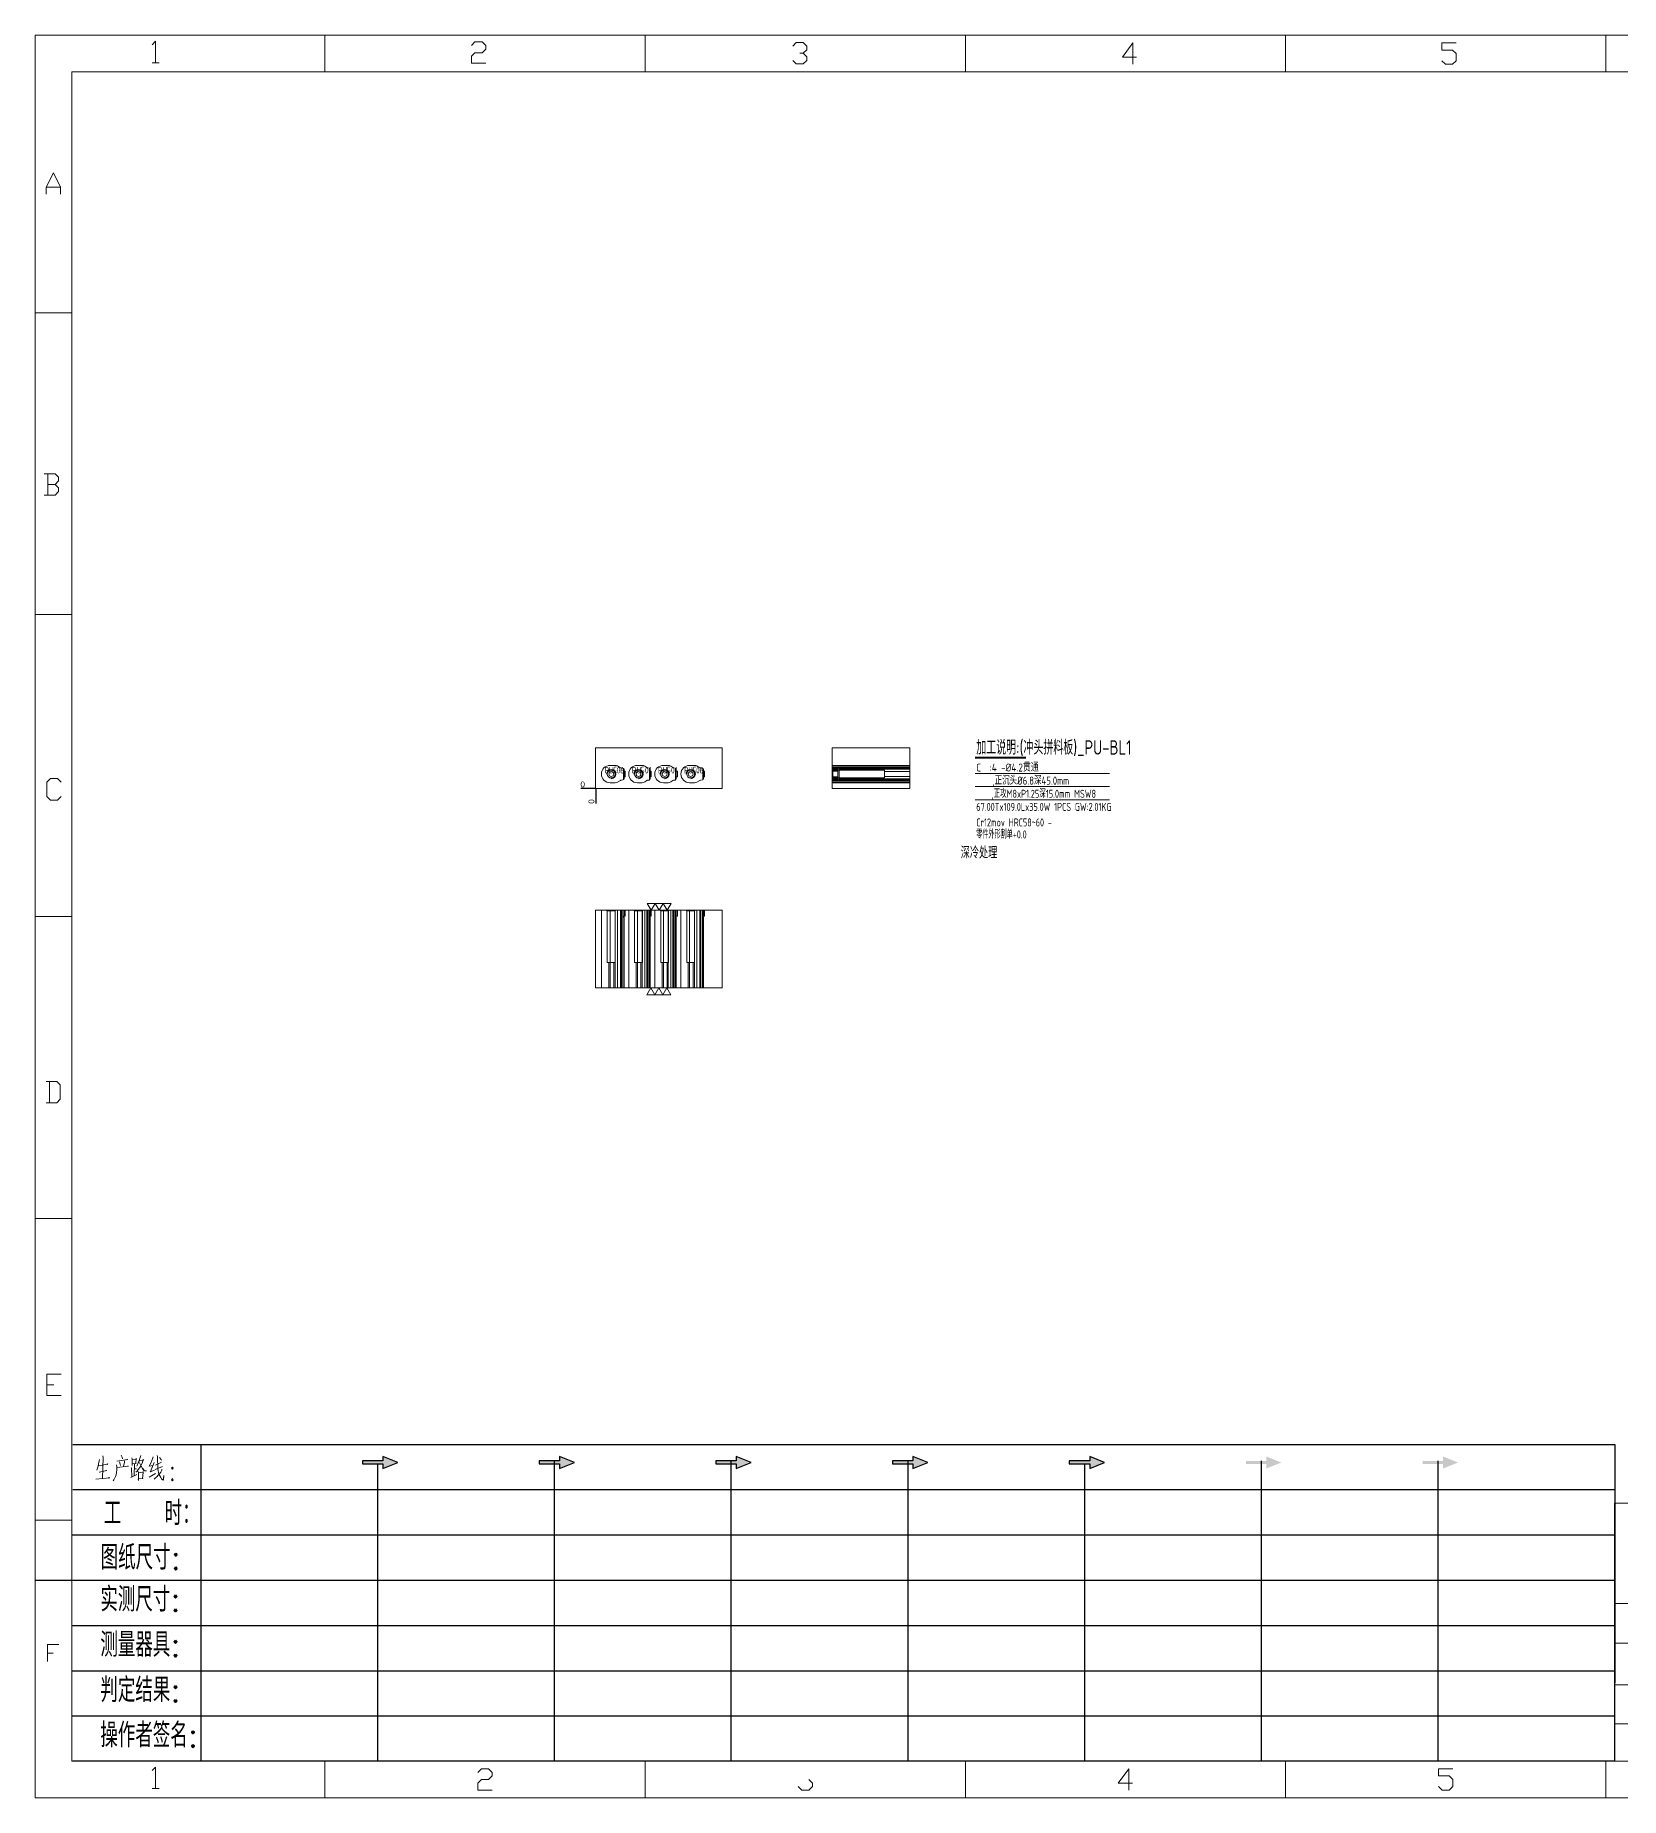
# Model space of a CAD drawing. Header units: millimetres. Extents: x 494 to 18201, y 224 to 11417.
# Drawn here: x 13813 to 15180, y 1880 to 3399 of the extents above; entities that cross this region are included whole.
import ezdxf
from ezdxf.enums import TextEntityAlignment as Align
from ezdxf.lldxf.tags import DXFTag

# ---------------------------------------------------------------- set-up
doc = ezdxf.new("R2010")
doc.units = ezdxf.units.MM
for name, color, linetype in [('DIM', 7, 'Continuous'), ('PUNCH', 7, 'Continuous'), ('PUNCH_W', 1, 'Continuous')]:
    doc.layers.add(name, color=color, linetype=linetype)
doc.layers.add('dim_temp', color=161, linetype='Continuous', lineweight=9)
doc.styles.add('chinesef_fs', font='txt.shx', dxfattribs={"bigfont": 'gbcbig.shx'})
doc.styles.add('gbenor_', font='gbenor.shx', dxfattribs={"bigfont": 'gbcbig'})
doc.styles.get("Standard").update_dxf_attribs({"font": 'arial.ttf'})
doc.styles.add('TXT', font='txt.shx', dxfattribs={"width": 0.8, "bigfont": 'ctxt.shx'})
tags = doc.linetypes.add('DASHED', pattern='A,12.86,[0,arial.ttf,S=0,R=0,X=0,Y=0],-12.86', length=25.72).pattern_tags.tags
tags[12:13] = [DXFTag(74, 4), DXFTag(75, 0), DXFTag(340, '0'), DXFTag(46, 0.0), DXFTag(50, 0.0), DXFTag(44, 0.0), DXFTag(45, 0.0)]
doc.dimstyles.new('通用', dxfattribs={"dimtxt": 5, "dimasz": 0.5, "dimexe": 1.5, "dimexo": 0, "dimgap": 1, "dimtad": 1, "dimtxsty": 'Standard', "dimblk": 'OPEN30', "dimcen": 1.5, "dimclrd": 252, "dimclre": 252, "dimclrt": 4, "dimadec": 1, "dimazin": 3, "dimtfac": 1, "dimtmove": 0, "dimatfit": 3, "dimldrblk": 'OPEN30', "dimarcsym": 0})

# ---------------------------------------------------------------- blocks, each defined once
blk = doc.blocks.new('*D46')
at = {"layer": 'Defpoints', "color": 0, "transparency": 16777216}
for p in [(14287.8, 2749.9), (14296.4, 2749.9), (14296.4, 2749.9)]:
    blk.add_point(p, dxfattribs=at)
at = {"layer": 'dim_temp', "color": 252, "lineweight": -2, "transparency": 16777216}
blk.add_line((14296.4, 2749.9), (14283.5, 2749.9), dxfattribs=at)
at = {"layer": 'dim_temp', "color": 4, "lineweight": 18, "transparency": 16777216, "insert": (14285.2, 2753.4), "char_height": 5, "attachment_point": 5}
blk.add_mtext('0', dxfattribs=at)
blk = doc.blocks.new('_Open30')
at = {"color": 0, "linetype": 'ByBlock', "lineweight": -2}
for p, q in [((-1, 0.3), (0, 0)), ((0, 0), (-1, -0.3)), ((0, 0), (-1, 0))]:
    blk.add_line(p, q, dxfattribs=at)
blk = doc.blocks.new('*D47')
at = {"layer": 'Defpoints', "color": 0, "transparency": 16777216}
for p in [(14296.4, 2749.9), (14296.4, 2749.9), (14296.4, 2741.3)]:
    blk.add_point(p, dxfattribs=at)
at = {"layer": 'dim_temp', "color": 252, "lineweight": -2, "transparency": 16777216}
blk.add_line((14296.4, 2749.9), (14296.4, 2737), dxfattribs=at)
at = {"layer": 'dim_temp', "color": 4, "lineweight": 18, "transparency": 16777216, "insert": (14292.8, 2738.7), "char_height": 5, "attachment_point": 5, "rotation": 90}
blk.add_mtext('0', dxfattribs=at)
blk = doc.blocks.new('U9')
for points in [[(-1468.2, -974.4), (-1468.2, -977.5), (-1458, -973.4), (-1468.2, -969.3), (-1468.2, -972.3), (-1482.1, -972.3), (-1482.1, -974.4)], [(-1347.7, -974.4), (-1347.7, -977.5), (-1337.5, -973.4), (-1347.7, -969.3), (-1347.7, -972.3), (-1361.6, -972.3), (-1361.6, -974.4)], [(-1227.2, -974.4), (-1227.2, -977.5), (-1217, -973.4), (-1227.2, -969.3), (-1227.2, -972.3), (-1241.1, -972.3), (-1241.1, -974.4)], [(-1106.7, -974.4), (-1106.7, -977.5), (-1096.5, -973.4), (-1106.7, -969.3), (-1106.7, -972.3), (-1120.6, -972.3), (-1120.6, -974.4)], [(-986.2, -974.4), (-986.2, -977.5), (-976, -973.4), (-986.2, -969.3), (-986.2, -972.3), (-1000.1, -972.3), (-1000.1, -974.4)], [(-865.7, -974.4), (-865.7, -977.5), (-855.5, -973.4), (-865.7, -969.3), (-865.7, -972.3), (-879.6, -972.3), (-879.6, -974.4)], [(-745.2, -974.4), (-745.2, -977.5), (-735, -973.4), (-745.2, -969.3), (-745.2, -972.3), (-759.1, -972.3), (-759.1, -974.4)]]:
    blk.add_hatch(color=3).paths.add_polyline_path(points)
at = {"color": 254, "lineweight": 18}
for p, q in [((-1705.3, 0), (-1705.3, -1202)), ((-1705.3, 0), (0, 0)), ((-1071, 0), (-1071, -25)), ((-852.6, 0), (-852.6, -25)), ((-634.3, 0), (-634.3, -25)), ((-1680.3, -1177.1), (-1680.3, -25)), ((-1680.3, -25), (-25, -25)), ((-1705.3, -189.2), (-1680.3, -189.2)), ((-1705.3, -395.1), (-1680.3, -395.1)), ((-1705.3, -601), (-1680.3, -601)), ((-1705.3, -806.9), (-1680.3, -806.9)), ((-628.2, -1001.2), (-25, -1001.2)), ((-1705.3, -1012.8), (-1680.3, -1012.8)), ((-628.1, -1069.5), (-25, -1069.5)), ((-25, -1096.6), (-628.1, -1096.6)), ((-25, -1125.1), (-628.1, -1125.1)), ((-25, -1151.5), (-628.1, -1151.5)), ((-1680.3, -1177.1), (-25, -1177.1)), ((-1071, -1202), (-1071, -1177.1)), ((-852.6, -1202), (-852.6, -1177.1)), ((-634.3, -1202), (-634.3, -1177.1)), ((-1705.3, -1202), (0, -1202))]:
    blk.add_line(p, q, dxfattribs=at)
at = {"color": 254, "linetype": 'Continuous', "lineweight": 18}
for p, q in [((-1507.7, 0), (-1507.7, -25)), ((-1289.4, 0), (-1289.4, -25)), ((-628.2, -1001.2), (-628.2, -1177.1)), ((-628.1, -1001.2), (-628.1, -1177.1)), ((-1507.7, -1202), (-1507.7, -1177.1)), ((-1289.4, -1202), (-1289.4, -1177.1))]:
    blk.add_line(p, q, dxfattribs=at)
for p, q in [((-1679.7, -961), (-628.1, -961)), ((-628.1, -961), (-628.1, -1123.7)), ((-1679.7, -991.9), (-628.1, -991.9)), ((-1680.3, -1022.8), (-628.1, -1022.8)), ((-1705.2, -1053.6), (-628.1, -1053.6)), ((-1680.3, -1084.5), (-628.1, -1084.5)), ((-1680.3, -1115.4), (-628.1, -1115.4)), ((-1680.3, -1146.2), (-628.1, -1146.2))]:
    blk.add_line(p, q)
at = {"color": 254}
for p, q in [((-1592.2, -1177.1), (-1592.2, -961)), ((-1351.1, -1177.1), (-1351.1, -972.3)), ((-1230.6, -1177.1), (-1230.6, -972.3)), ((-1110.1, -1177.1), (-1110.1, -972.3)), ((-869.1, -1177.1), (-869.1, -972.3)), ((-748.6, -1177.1), (-748.6, -972.3)), ((-1471.6, -1177.1), (-1471.6, -974.3)), ((-989.6, -1177.1), (-989.6, -974.4)), ((-628.1, -1177.1), (-1679.7, -1177.1))]:
    blk.add_line(p, q, dxfattribs=at)
at = {"color": 92, "lineweight": 18}
for points in [[(-1625.6, -6.6), (-1623.2, -4.1), (-1623.2, -18.7)], [(-1407.8, -7), (-1405.4, -4.6), (-1400.5, -4.6), (-1398.1, -7), (-1398.1, -9.4), (-1400.5, -11.9), (-1405.4, -11.9), (-1407.8, -14.3), (-1407.8, -19.1), (-1398.1, -19.1)], [(-1188.7, -7.5), (-1186.3, -5), (-1181.5, -5), (-1179, -7.5), (-1179, -9.9), (-1181.5, -12.3), (-1183.9, -12.3)], [(-954.2, -14.9), (-963.9, -14.9), (-956.7, -5.2), (-956.7, -19.8)], [(-746, -17.4), (-743.5, -19.8), (-738.7, -19.8), (-736.3, -17.4), (-736.3, -12.5), (-738.7, -10.1), (-746, -10.1), (-746, -5.2), (-736.3, -5.2)], [(-1625.6, -18.7), (-1620.7, -18.7)], [(-1181.5, -12.3), (-1179, -14.7), (-1179, -17.2), (-1181.5, -19.6), (-1186.3, -19.6), (-1188.7, -17.2)], [(-1697.8, -108.3), (-1697.8, -103.5), (-1692.9, -93.8), (-1688.1, -103.5), (-1688.1, -108.3)], [(-1697.8, -103.5), (-1688.1, -103.5)], [(-1691.8, -306.3), (-1689.4, -303.9), (-1689.4, -301.5), (-1691.8, -299), (-1699.1, -299)], [(-1696.7, -299), (-1696.7, -313.6)], [(-1699.1, -313.6), (-1691.8, -313.6), (-1689.4, -311.2), (-1689.4, -308.7), (-1691.8, -306.3), (-1696.7, -306.3)], [(-1687.7, -519.2), (-1690.1, -521.6), (-1695, -521.6), (-1697.4, -519.2), (-1697.4, -509.5), (-1695, -507), (-1690.1, -507), (-1687.7, -509.5)], [(-1697.9, -728.1), (-1690.6, -728.1), (-1688.2, -725.6), (-1688.2, -715.9), (-1690.6, -713.5), (-1697.9, -713.5)], [(-1695.5, -713.5), (-1695.5, -728.1)], [(-1687.7, -927.7), (-1697.4, -927.7), (-1697.4, -913.2), (-1687.7, -913.2)], [(-1697.4, -920.4), (-1692.6, -920.4)], [(-1697, -1109.2), (-1697, -1097.6), (-1689.2, -1097.6)], [(-1697, -1103.4), (-1693.1, -1103.4)], [(-1625.6, -1183.5), (-1623.2, -1181.1), (-1623.2, -1195.7)], [(-1403.4, -1184.7), (-1401, -1182.3), (-1396.1, -1182.3), (-1393.7, -1184.7), (-1393.7, -1187.1), (-1396.1, -1189.5), (-1401, -1189.5), (-1403.4, -1192), (-1403.4, -1196.8), (-1393.7, -1196.8)], [(-1177.8, -1189.5), (-1175.3, -1192), (-1175.3, -1194.4), (-1177.8, -1196.8), (-1182.6, -1196.8), (-1185, -1194.4)], [(-957, -1192), (-966.7, -1192), (-959.4, -1182.3), (-959.4, -1196.8)], [(-748.3, -1194.4), (-745.9, -1196.8), (-741, -1196.8), (-738.6, -1194.4), (-738.6, -1189.5), (-741, -1187.1), (-748.3, -1187.1), (-748.3, -1182.3), (-738.6, -1182.3)], [(-1625.6, -1195.7), (-1620.7, -1195.7)]]:
    blk.add_lwpolyline(points, dxfattribs=at)
at = {"color": 92, "lineweight": 0}
for points in [[(-1661.5, -971.4), (-1661.6, -972.2), (-1662.1, -974.3), (-1662.5, -975.8), (-1662.9, -977.3), (-1663.4, -978.7)], [(-1659.2, -968.9), (-1659, -969.9), (-1659.4, -984.4)], [(-1649.6, -972.4), (-1642.2, -971.4), (-1642.4, -971.3), (-1643, -971.5)], [(-1647.2, -975.5), (-1647.3, -974.5), (-1647.8, -973)], [(-1646.8, -968.4), (-1646.1, -969.8), (-1645.8, -970.8)], [(-1644.5, -972.2), (-1644.4, -973.2), (-1645.2, -976.1)], [(-1639.4, -970.2), (-1639.2, -971.1), (-1639.2, -972.4), (-1639.2, -974.3), (-1639.2, -975.4), (-1639.1, -974.4), (-1636.5, -974), (-1636.7, -974), (-1636.5, -970.4), (-1636.5, -970.7), (-1636.5, -971), (-1639.1, -971.4)], [(-1634.2, -972.1), (-1633.9, -972.2), (-1631.4, -971.7), (-1631.6, -971.1), (-1632.2, -973.2), (-1632.8, -974.7), (-1633.2, -975.6), (-1633.9, -976.7), (-1635, -978.2), (-1635.8, -979.3), (-1636.6, -980)], [(-1633.4, -968.5), (-1633.5, -969.3), (-1634.5, -972.1), (-1635.1, -973.6), (-1635.8, -975.4), (-1636.1, -975.9)], [(-1634.6, -973.4), (-1634.3, -973.7), (-1633.1, -975.8), (-1632.1, -977.4), (-1631.2, -978.8), (-1630.9, -979.1), (-1629.4, -979.1), (-1631, -978.8), (-1631.8, -977.8)], [(-1624.9, -969.6), (-1625, -970.3), (-1626.5, -973.9), (-1627.5, -975.9), (-1624.9, -975.4)], [(-1624.2, -973.3), (-1625.7, -977.3), (-1626.8, -979.6), (-1627, -979.7), (-1624, -978.7)], [(-1623.3, -975.1), (-1619.3, -973.2)], [(-1622.1, -968.5), (-1622, -969.2), (-1622, -972.4), (-1621.8, -974.7), (-1621.7, -976.1), (-1621.6, -977.6), (-1621.4, -978.9), (-1621.2, -980.3), (-1620.9, -981.4), (-1620.4, -982.5), (-1619.7, -983.7), (-1619.1, -984.5), (-1618.4, -985.2), (-1617.9, -985.5), (-1617.7, -982.2), (-1618.1, -985.4)], [(-1619.3, -971.8), (-1619.5, -971.3), (-1620.6, -970)], [(-1663.9, -984.8), (-1659.3, -984.4), (-1654.5, -983.9), (-1654.8, -983.7), (-1655.6, -984)], [(-1662.3, -975.6), (-1655.9, -974.5), (-1656, -974.4), (-1656.4, -974.7)], [(-1661.8, -979.9), (-1661.6, -979.9), (-1661.4, -979.9), (-1656.4, -978.9), (-1656.8, -978.9), (-1657.5, -979.1)], [(-1649.6, -976.2), (-1649.6, -978.4), (-1649.8, -980.3), (-1650.1, -981.8), (-1650.6, -983), (-1651.2, -984.3), (-1651.6, -985.1), (-1652.2, -985.8)], [(-1642.4, -975.9), (-1641.9, -975.8), (-1641.8, -975.9), (-1649.6, -976.7), (-1649.6, -976.2), (-1649.9, -975)], [(-1640.2, -983.7), (-1636, -981.5)], [(-1639.8, -976.7), (-1639.6, -977.3), (-1639.5, -983.2)], [(-1637.7, -974.3), (-1637.8, -982.3)], [(-1637.7, -977.8), (-1636.3, -977.6)], [(-1635.1, -979.6), (-1634.9, -980.3), (-1634.9, -985.6), (-1635, -985), (-1634.9, -984.5), (-1631.7, -984.3), (-1632.1, -984.3), (-1631.8, -980.2), (-1631.8, -979.6), (-1631.6, -980), (-1632.1, -980), (-1634.8, -980.4)], [(-1627.6, -983.4), (-1623.4, -980.8)], [(-1618.9, -978), (-1619, -978.5), (-1619.7, -979.9), (-1620.5, -981), (-1621.4, -982.1), (-1622.4, -983.2), (-1623.5, -984.1), (-1624.3, -984.8)], [(-1623.5, -978.1), (-1618.5, -976.2)]]:
    blk.add_lwpolyline(points, dxfattribs=at)
for points in [[(-1458, -973.4), (-1468.2, -969.3), (-1468.2, -972.3), (-1482.1, -972.3), (-1482.1, -974.4), (-1468.2, -974.4), (-1468.2, -977.5), (-1458, -973.4)], [(-1337.5, -973.4), (-1347.7, -969.3), (-1347.7, -972.3), (-1361.6, -972.3), (-1361.6, -974.4), (-1347.7, -974.4), (-1347.7, -977.5), (-1337.5, -973.4)], [(-1217, -973.4), (-1227.2, -969.3), (-1227.2, -972.3), (-1241.1, -972.3), (-1241.1, -974.4), (-1227.2, -974.4), (-1227.2, -977.5), (-1217, -973.4)], [(-1096.5, -973.4), (-1106.7, -969.3), (-1106.7, -972.3), (-1120.6, -972.3), (-1120.6, -974.4), (-1106.7, -974.4), (-1106.7, -977.5), (-1096.5, -973.4)], [(-976, -973.4), (-986.2, -969.3), (-986.2, -972.3), (-1000.1, -972.3), (-1000.1, -974.4), (-986.2, -974.4), (-986.2, -977.5), (-976, -973.4)]]:
    blk.add_lwpolyline(points)
for points in [[(-1611.8, -978), (-1611.3, -977.3), (-1611.8, -976.6), (-1612.3, -977.3)], [(-1611.8, -985.8), (-1611.3, -985.1), (-1611.8, -984.4), (-1612.3, -985.1)]]:
    blk.add_lwpolyline(points, close=True, dxfattribs=at)
at = {"color": 3, "style": 'chinesef_fs'}
for s, p in [('工  时：', (-1658.5, -1016.2)), ('图纸尺寸:', (-1660.7, -1046.4)), ('实测尺寸:', (-1660.9, -1075)), ('测量器具:', (-1660.9, -1105.9)), ('判定结果:', (-1660.9, -1136.8)), ('操作者签名:', (-1660.9, -1167.6))]:
    blk.add_text(s, height=16.56, dxfattribs=at).set_placement(p)
at = {"lineweight": 18, "style": 'gbenor_'}
blk.add_attdef('文档路径', (-272.5, -941.3), '', height=12, dxfattribs=at)
at = {"lineweight": 20, "style": 'TXT'}
for tag, height, p in [('18-**-**', 11, (-447.2, -1029.4)), ('客户名称', 10.9, (-531.8, -1111.7, 0)), ('料厚:', 10.9, (-531.7, -1139.2, 0))]:
    blk.add_attdef(tag, text='', height=height, dxfattribs=at).set_placement(p, align=Align.MIDDLE)
for tag, p, height in [('88888', (-457.8, -1062.2), 10), ('材质:', (-565.5, -1088.8, 0), 10.9), ('核准', (-445.4, -1116.1, 0), 10.9), ('设计', (-445.8, -1142.5, 0), 10.9), ('绘图', (-446.2, -1168.9, 0), 10.9)]:
    blk.add_attdef(tag, p, '', height=height, dxfattribs=at)
for tag, p, height, width in [('3', (-199.2, -1062.6), 10.7, 0.7), ('4', (-199.2, -1089.2), 10.7, 0.7), ('核准日期', (-329.7, -1118.3, 0), 10.9, 0.68), ('设计日期', (-329.7, -1145.1, 0), 10.9, 0.68), ('1', (-187.6, -1144.2), 9.85, 0.7), ('绘图日期', (-329.8, -1170.7, 0), 10.9, 0.68), ('2', (-199, -1168.8), 9.85, 0.7)]:
    blk.add_attdef(tag, p, '', height=height, dxfattribs=dict(at, width=width))

msp = doc.modelspace()

# ---------------------------------------------------------------- linework, layer by layer
at = {"layer": 'DIM', "color": 252, "linetype": 'DASHED', "lineweight": 18, "ltscale": 0.379947}
for p, q in [((14296.35623, 2784.85684), (14405.35623, 2784.85684)), ((14296.35623, 2749.85684), (14296.35623, 2784.85684)), ((14405.35623, 2749.85684), (14405.35623, 2784.85684)), ((14500.35623, 2784.85684), (14567.35623, 2784.85684)), ((14500.35623, 2749.85684), (14500.35623, 2784.85684)), ((14567.35623, 2749.85684), (14567.35623, 2784.85684)), ((14296.35623, 2749.85684), (14405.35623, 2749.85684)), ((14500.35623, 2749.85684), (14567.35623, 2749.85684)), ((14296.35623, 2644.85684), (14405.35623, 2644.85684)), ((14296.35623, 2577.85684), (14296.35623, 2644.85684)), ((14405.35623, 2577.85684), (14405.35623, 2644.85684)), ((14296.35623, 2577.85684), (14405.35623, 2577.85684))]:
    msp.add_line(p, q, dxfattribs=at)
at = {"layer": 'DIM', "color": 8, "linetype": 'Continuous', "lineweight": 18}
for p, q in [((14623.5579, 2776.94771), (14667.3051, 2776.94771)), ((14623.5579, 2775.91609), (14667.3051, 2775.91609)), ((14623.5579, 2762.88046), (14739.43002, 2762.88046)), ((14623.5579, 2751.56421), (14739.43002, 2751.56421)), ((14623.5579, 2740.24796), (14739.43002, 2740.24796))]:
    msp.add_line(p, q, dxfattribs=at)
at = {"layer": 'dim_temp', "lineweight": 18}
for points in [[(14361.49854, 2650.85684), (14358.03443, 2644.85684), (14354.57033, 2650.85684), (14351.10623, 2644.85684), (14347.64213, 2650.85684), (14344.17803, 2644.85684), (14340.71393, 2650.85684), (14361.49854, 2650.85684)], [(14340.46393, 2571.85684), (14343.92803, 2577.85684), (14347.39213, 2571.85684), (14350.85623, 2577.85684), (14354.32033, 2571.85684), (14357.78443, 2577.85684), (14361.24854, 2571.85684), (14340.46393, 2571.85684)]]:
    msp.add_lwpolyline(points, close=True, dxfattribs=at)
at = {"layer": 'PUNCH', "color": 11, "linetype": 'DASHED', "lineweight": 13, "ltscale": 0.379947}
for p, q in [((14320.35623, 2757.38081), (14320.35623, 2767.33286)), ((14342.85623, 2757.33081), (14342.85623, 2767.38286)), ((14365.35623, 2757.33081), (14365.35623, 2767.38286)), ((14388.85623, 2757.38081), (14388.85623, 2767.33286)), ((14505.35623, 2767.38286), (14505.35623, 2767.33285)), ((14506.35623, 2767.38286), (14505.35623, 2767.38286)), ((14506.35623, 2767.38286), (14506.35623, 2767.33285)), ((14320.85623, 2764.85675), (14320.85623, 2759.85693)), ((14365.85623, 2764.85674), (14365.85623, 2759.85693)), ((14389.35623, 2764.85675), (14389.35623, 2759.85693)), ((14505.35623, 2757.38082), (14505.35623, 2757.33081)), ((14505.35623, 2757.33081), (14506.35623, 2757.33081)), ((14506.35623, 2757.38082), (14506.35623, 2757.33081)), ((14567.35623, 2764.45684), (14545.35623, 2764.45684)), ((14545.35623, 2760.25684), (14567.35623, 2760.25684)), ((14307.75623, 2599.85684), (14307.75623, 2577.85684)), ((14311.95623, 2577.85684), (14311.95623, 2599.85684)), ((14331.25623, 2599.85684), (14331.25623, 2577.85684)), ((14335.45623, 2577.85684), (14335.45623, 2599.85684)), ((14353.75623, 2599.85684), (14353.75623, 2577.85684)), ((14357.95623, 2577.85684), (14357.95623, 2599.85684)), ((14376.25623, 2599.85684), (14376.25623, 2577.85684)), ((14380.45623, 2577.85684), (14380.45623, 2599.85684))]:
    msp.add_line(p, q, dxfattribs=at)
at = {"layer": 'PUNCH', "color": 11, "linetype": 'Continuous', "lineweight": 13}
for p, q in [((14500.35623, 2769.85684), (14500.35623, 2769.32094)), ((14500.35623, 2769.85684), (14567.35623, 2769.85684)), ((14500.35623, 2769.32094), (14500.35623, 2767.80199)), ((14500.35623, 2767.80199), (14500.35623, 2767.53736)), ((14500.35623, 2767.53736), (14500.35623, 2767.46518)), ((14500.35623, 2767.46518), (14500.35623, 2766.46684)), ((14500.35623, 2766.46684), (14500.35623, 2764.85684)), ((14505.35623, 2767.33286), (14505.35623, 2766.46684)), ((14506.35623, 2767.33286), (14505.35623, 2767.33286)), ((14505.35623, 2766.46684), (14505.35623, 2764.85684)), ((14506.35623, 2767.33286), (14506.35623, 2766.46684)), ((14506.35623, 2766.46684), (14506.35623, 2758.24683)), ((14567.35623, 2769.85684), (14567.35623, 2769.32094)), ((14567.35623, 2769.32094), (14567.35623, 2767.80199)), ((14567.35623, 2767.80199), (14567.35623, 2767.53736)), ((14567.35623, 2767.53736), (14567.35623, 2767.46518)), ((14567.35623, 2767.46518), (14567.35623, 2766.46684)), ((14567.35623, 2766.46684), (14567.35623, 2758.24684)), ((14505.35623, 2764.85684), (14500.35623, 2764.85684)), ((14500.35623, 2759.85684), (14500.35623, 2764.85684)), ((14500.35623, 2759.85684), (14500.35623, 2758.24683)), ((14505.35623, 2759.85684), (14500.35623, 2759.85684)), ((14500.35623, 2758.24683), (14500.35623, 2757.24849)), ((14500.35623, 2757.24849), (14500.35623, 2757.17632)), ((14500.35623, 2757.17632), (14500.35623, 2756.91168)), ((14500.35623, 2756.91168), (14500.35623, 2755.39273)), ((14500.35623, 2754.85684), (14500.35623, 2755.39273)), ((14500.35623, 2754.85684), (14567.35623, 2754.85684)), ((14505.35623, 2759.85684), (14505.35623, 2764.85684)), ((14505.35623, 2759.85684), (14505.35623, 2758.24683)), ((14505.35623, 2758.24683), (14505.35623, 2757.38081)), ((14505.35623, 2757.38081), (14506.35623, 2757.38081)), ((14506.35623, 2758.24683), (14506.35623, 2757.38081)), ((14567.35623, 2758.24684), (14567.35623, 2757.24849)), ((14567.35623, 2757.24849), (14567.35623, 2757.17632)), ((14567.35623, 2757.17632), (14567.35623, 2756.91168)), ((14567.35623, 2756.91168), (14567.35623, 2755.39273)), ((14567.35623, 2754.85684), (14567.35623, 2755.39273)), ((14301.35623, 2644.85684), (14301.35623, 2577.85684)), ((14308.85623, 2644.85684), (14301.35623, 2644.85684)), ((14313.14623, 2644.85684), (14308.85623, 2644.85684)), ((14315.14623, 2644.85684), (14313.14623, 2644.85684)), ((14317.77713, 2644.85684), (14315.14623, 2644.85684)), ((14318.662, 2644.85684), (14317.77713, 2644.85684)), ((14319.91379, 2644.85684), (14318.662, 2644.85684)), ((14320.85623, 2644.85684), (14319.91379, 2644.85684)), ((14320.85623, 2644.85684), (14321.85623, 2644.85684)), ((14320.85623, 2644.85684), (14320.85623, 2639.85684)), ((14321.85623, 2639.85684), (14321.85623, 2644.85684)), ((14324.85623, 2644.85684), (14324.85623, 2577.85684)), ((14324.85623, 2644.85684), (14332.35623, 2644.85684)), ((14336.42197, 2644.85684), (14332.35623, 2644.85684)), ((14338.75046, 2644.85684), (14336.42197, 2644.85684)), ((14340.38026, 2644.85684), (14338.75046, 2644.85684)), ((14341.42938, 2644.85684), (14340.38026, 2644.85684)), ((14342.41379, 2644.85684), (14341.42938, 2644.85684)), ((14343.35623, 2644.85684), (14342.41379, 2644.85684)), ((14343.35623, 2644.85684), (14344.35623, 2644.85684)), ((14343.35623, 2644.85684), (14343.35623, 2639.85684)), ((14344.35623, 2639.85684), (14344.35623, 2644.85684)), ((14347.35623, 2644.85684), (14347.35623, 2577.85684)), ((14347.35623, 2644.85684), (14354.85623, 2644.85684)), ((14358.92197, 2644.85684), (14354.85623, 2644.85684)), ((14361.25046, 2644.85684), (14358.92197, 2644.85684)), ((14362.88026, 2644.85684), (14361.25046, 2644.85684)), ((14363.92938, 2644.85684), (14362.88026, 2644.85684)), ((14364.91379, 2644.85684), (14363.92938, 2644.85684)), ((14365.85623, 2644.85684), (14364.91379, 2644.85684)), ((14365.85623, 2644.85684), (14366.85623, 2644.85684)), ((14365.85623, 2644.85684), (14365.85623, 2639.85684)), ((14366.85623, 2639.85684), (14366.85623, 2644.85684)), ((14369.85623, 2644.85684), (14369.85623, 2577.85684)), ((14377.35623, 2644.85684), (14369.85623, 2644.85684)), ((14381.64623, 2644.85684), (14377.35623, 2644.85684)), ((14383.64623, 2644.85684), (14381.64623, 2644.85684)), ((14386.27713, 2644.85684), (14383.64623, 2644.85684)), ((14387.162, 2644.85684), (14386.27713, 2644.85684)), ((14388.41379, 2644.85684), (14387.162, 2644.85684)), ((14389.35623, 2644.85684), (14388.41379, 2644.85684)), ((14389.35623, 2644.85684), (14390.35623, 2644.85684)), ((14389.35623, 2644.85684), (14389.35623, 2639.85684)), ((14390.35623, 2639.85684), (14390.35623, 2644.85684)), ((14320.35623, 2639.85684), (14320.35623, 2638.85684)), ((14320.85623, 2639.85684), (14320.35623, 2639.85684)), ((14320.85623, 2638.85684), (14320.35623, 2638.85684)), ((14320.85623, 2639.85684), (14321.85623, 2639.85684)), ((14320.85623, 2638.85684), (14320.85623, 2577.85684)), ((14342.85623, 2639.85684), (14342.85623, 2638.85684)), ((14343.35623, 2639.85684), (14342.85623, 2639.85684)), ((14343.35623, 2638.85684), (14342.85623, 2638.85684)), ((14343.35623, 2639.85684), (14344.35623, 2639.85684)), ((14343.35623, 2638.85684), (14343.35623, 2577.85684)), ((14365.35623, 2639.85684), (14365.35623, 2638.85684)), ((14365.85623, 2639.85684), (14365.35623, 2639.85684)), ((14365.85623, 2638.85684), (14365.35623, 2638.85684)), ((14365.85623, 2639.85684), (14366.85623, 2639.85684)), ((14365.85623, 2638.85684), (14365.85623, 2577.85684)), ((14388.85623, 2639.85684), (14388.85623, 2638.85684)), ((14389.35623, 2639.85684), (14388.85623, 2639.85684)), ((14389.35623, 2638.85684), (14388.85623, 2638.85684)), ((14389.35623, 2639.85684), (14390.35623, 2639.85684)), ((14389.35623, 2638.85684), (14389.35623, 2577.85684)), ((14308.85623, 2577.85684), (14301.35623, 2577.85684)), ((14313.14623, 2577.85684), (14308.85623, 2577.85684)), ((14315.14623, 2577.85684), (14313.14623, 2577.85684)), ((14317.77713, 2577.85684), (14315.14623, 2577.85684)), ((14318.662, 2577.85684), (14317.77713, 2577.85684)), ((14319.9138, 2577.85684), (14318.662, 2577.85684)), ((14320.85623, 2577.85684), (14319.9138, 2577.85684)), ((14324.85623, 2577.85684), (14332.35623, 2577.85684)), ((14336.42197, 2577.85684), (14332.35623, 2577.85684)), ((14338.75046, 2577.85684), (14336.42197, 2577.85684)), ((14340.38026, 2577.85684), (14338.75046, 2577.85684)), ((14341.42938, 2577.85684), (14340.38026, 2577.85684)), ((14342.4138, 2577.85684), (14341.42938, 2577.85684)), ((14343.35623, 2577.85684), (14342.4138, 2577.85684)), ((14347.35623, 2577.85684), (14354.85623, 2577.85684)), ((14358.92197, 2577.85684), (14354.85623, 2577.85684)), ((14361.25046, 2577.85684), (14358.92197, 2577.85684)), ((14362.88026, 2577.85684), (14361.25046, 2577.85684)), ((14363.92938, 2577.85684), (14362.88026, 2577.85684)), ((14364.9138, 2577.85684), (14363.92938, 2577.85684)), ((14365.85623, 2577.85684), (14364.9138, 2577.85684)), ((14377.35623, 2577.85684), (14369.85623, 2577.85684)), ((14381.64623, 2577.85684), (14377.35623, 2577.85684)), ((14383.64623, 2577.85684), (14381.64623, 2577.85684)), ((14386.27713, 2577.85684), (14383.64623, 2577.85684)), ((14387.162, 2577.85684), (14386.27713, 2577.85684)), ((14388.4138, 2577.85684), (14387.162, 2577.85684)), ((14389.35623, 2577.85684), (14388.4138, 2577.85684))]:
    msp.add_line(p, q, dxfattribs=at)
at = {"layer": 'PUNCH', "color": 155, "linetype": 'DASHED', "lineweight": 13, "ltscale": 0.379947}
for p, q in [((14500.35623, 2769.32094), (14567.35623, 2769.32094)), ((14500.35623, 2769.10924), (14567.35623, 2769.10924)), ((14500.35623, 2769.10924), (14567.35623, 2769.10924)), ((14500.35623, 2767.94242), (14567.35623, 2767.94242)), ((14500.35623, 2767.94242), (14567.35623, 2767.94242)), ((14500.35623, 2767.80199), (14567.35623, 2767.80199)), ((14500.35623, 2767.57194), (14567.35623, 2767.57194)), ((14500.35623, 2767.57194), (14567.35623, 2767.57194)), ((14500.35623, 2767.53736), (14567.35623, 2767.53736)), ((14500.35623, 2767.51518), (14567.35623, 2767.51518)), ((14500.35623, 2767.51518), (14567.35623, 2767.51518)), ((14500.35623, 2767.46518), (14567.35623, 2767.46518)), ((14500.35623, 2766.51684), (14505.35623, 2766.51684)), ((14500.35623, 2766.51684), (14505.35623, 2766.51684)), ((14500.35623, 2766.46684), (14505.35623, 2766.46684)), ((14506.35623, 2766.51684), (14567.35623, 2766.51684)), ((14506.35623, 2766.51684), (14567.35623, 2766.51684)), ((14506.35623, 2766.46684), (14567.35623, 2766.46684)), ((14500.35623, 2758.24684), (14505.35623, 2758.24684)), ((14500.35623, 2758.19684), (14505.35623, 2758.19684)), ((14500.35623, 2758.19684), (14505.35623, 2758.19684)), ((14500.35623, 2757.24849), (14567.35623, 2757.24849)), ((14500.35623, 2757.19849), (14567.35623, 2757.19849)), ((14500.35623, 2757.19849), (14567.35623, 2757.19849)), ((14500.35623, 2757.17632), (14567.35623, 2757.17632)), ((14500.35623, 2757.14173), (14567.35623, 2757.14173)), ((14500.35623, 2757.14173), (14567.35623, 2757.14173)), ((14500.35623, 2756.91168), (14567.35623, 2756.91168)), ((14500.35623, 2756.77125), (14567.35623, 2756.77125)), ((14500.35623, 2756.77125), (14567.35623, 2756.77125)), ((14500.35623, 2755.60443), (14567.35623, 2755.60443)), ((14500.35623, 2755.60443), (14567.35623, 2755.60443)), ((14500.35623, 2755.39273), (14567.35623, 2755.39273)), ((14506.35623, 2758.24684), (14567.35623, 2758.24684)), ((14506.35623, 2758.19684), (14567.35623, 2758.19684)), ((14506.35623, 2758.19684), (14567.35623, 2758.19684)), ((14308.85623, 2644.85684), (14308.85623, 2577.85684)), ((14313.14623, 2644.85684), (14313.14623, 2577.85684)), ((14315.14623, 2644.85684), (14315.14623, 2577.85684)), ((14317.77713, 2644.85684), (14317.77713, 2577.85684)), ((14318.662, 2644.85684), (14318.662, 2577.85684)), ((14319.9138, 2644.85684), (14319.9138, 2577.85684)), ((14332.35623, 2644.85684), (14332.35623, 2577.85684)), ((14336.42197, 2644.85684), (14336.42197, 2577.85684)), ((14338.75046, 2644.85684), (14338.75046, 2577.85684)), ((14340.38026, 2644.85684), (14340.38026, 2577.85684)), ((14341.42938, 2644.85684), (14341.42938, 2577.85684)), ((14342.4138, 2644.85684), (14342.4138, 2577.85684)), ((14354.85623, 2644.85684), (14354.85623, 2577.85684)), ((14358.92197, 2644.85684), (14358.92197, 2577.85684)), ((14361.25046, 2644.85684), (14361.25046, 2577.85684)), ((14362.88026, 2644.85684), (14362.88026, 2577.85684)), ((14363.92938, 2644.85684), (14363.92938, 2577.85684)), ((14364.9138, 2644.85684), (14364.9138, 2577.85684)), ((14377.35623, 2644.85684), (14377.35623, 2577.85684)), ((14381.64623, 2644.85684), (14381.64623, 2577.85684)), ((14383.64623, 2644.85684), (14383.64623, 2577.85684)), ((14386.27713, 2644.85684), (14386.27713, 2577.85684)), ((14387.162, 2644.85684), (14387.162, 2577.85684)), ((14388.4138, 2644.85684), (14388.4138, 2577.85684))]:
    msp.add_line(p, q, dxfattribs=at)
at = {"layer": 'PUNCH', "color": 155, "linetype": 'Continuous', "lineweight": 13}
for p, q in [((14500.35623, 2769.32094), (14567.35623, 2769.32094)), ((14500.35623, 2767.80199), (14567.35623, 2767.80199)), ((14500.35623, 2767.53736), (14567.35623, 2767.53736)), ((14500.35623, 2767.46518), (14567.35623, 2767.46518)), ((14500.35623, 2766.46684), (14505.35623, 2766.46684)), ((14506.35623, 2766.46684), (14567.35623, 2766.46684)), ((14500.35623, 2758.24684), (14505.35623, 2758.24684)), ((14500.35623, 2757.24849), (14567.35623, 2757.24849)), ((14500.35623, 2757.17632), (14567.35623, 2757.17632)), ((14500.35623, 2756.91168), (14567.35623, 2756.91168)), ((14500.35623, 2755.39273), (14567.35623, 2755.39273)), ((14506.35623, 2758.24684), (14567.35623, 2758.24684)), ((14308.85623, 2644.85684), (14308.85623, 2577.85684)), ((14313.14623, 2644.85684), (14313.14623, 2577.85684)), ((14315.14623, 2644.85684), (14315.14623, 2577.85684)), ((14317.77713, 2644.85684), (14317.77713, 2577.85684)), ((14318.662, 2644.85684), (14318.662, 2577.85684)), ((14319.9138, 2644.85684), (14319.9138, 2577.85684)), ((14332.35623, 2644.85684), (14332.35623, 2577.85684)), ((14336.42197, 2644.85684), (14336.42197, 2577.85684)), ((14338.75046, 2644.85684), (14338.75046, 2577.85684)), ((14340.38026, 2644.85684), (14340.38026, 2577.85684)), ((14341.42938, 2644.85684), (14341.42938, 2577.85684)), ((14342.4138, 2644.85684), (14342.4138, 2577.85684)), ((14354.85623, 2644.85684), (14354.85623, 2577.85684)), ((14358.92197, 2644.85684), (14358.92197, 2577.85684)), ((14361.25046, 2644.85684), (14361.25046, 2577.85684)), ((14362.88026, 2644.85684), (14362.88026, 2577.85684)), ((14363.92938, 2644.85684), (14363.92938, 2577.85684)), ((14364.9138, 2644.85684), (14364.9138, 2577.85684)), ((14377.35623, 2644.85684), (14377.35623, 2577.85684)), ((14381.64623, 2644.85684), (14381.64623, 2577.85684)), ((14383.64623, 2644.85684), (14383.64623, 2577.85684)), ((14386.27713, 2644.85684), (14386.27713, 2577.85684)), ((14387.162, 2644.85684), (14387.162, 2577.85684)), ((14388.4138, 2644.85684), (14388.4138, 2577.85684))]:
    msp.add_line(p, q, dxfattribs=at)
at = {"layer": 'PUNCH', "color": 5, "linetype": 'DASHED', "lineweight": 13, "ltscale": 0.379947}
for p, q in [((14500.95373, 2765.75934), (14500.35623, 2766.35684)), ((14500.35623, 2758.35684), (14500.95373, 2758.95434)), ((14545.35623, 2765.75934), (14500.95373, 2765.75934)), ((14500.95373, 2765.75934), (14500.95373, 2758.95434)), ((14500.95373, 2758.95434), (14545.35623, 2758.95434)), ((14545.35623, 2765.75934), (14545.35623, 2758.95434)), ((14305.85623, 2644.85684), (14306.45373, 2644.25934)), ((14313.25873, 2644.25934), (14313.85623, 2644.85684)), ((14329.35623, 2644.85684), (14329.95373, 2644.25934)), ((14336.75873, 2644.25934), (14337.35623, 2644.85684)), ((14351.85623, 2644.85684), (14352.45373, 2644.25934)), ((14359.25873, 2644.25934), (14359.85623, 2644.85684)), ((14374.35623, 2644.85684), (14374.95373, 2644.25934)), ((14381.75873, 2644.25934), (14382.35623, 2644.85684)), ((14306.45373, 2644.25934), (14306.45373, 2599.85684)), ((14306.45373, 2644.25934), (14313.25873, 2644.25934)), ((14313.25873, 2599.85684), (14313.25873, 2644.25934)), ((14329.95373, 2644.25934), (14329.95373, 2599.85684)), ((14329.95373, 2644.25934), (14336.75873, 2644.25934)), ((14336.75873, 2599.85684), (14336.75873, 2644.25934)), ((14352.45373, 2644.25934), (14352.45373, 2599.85684)), ((14352.45373, 2644.25934), (14359.25873, 2644.25934)), ((14359.25873, 2599.85684), (14359.25873, 2644.25934)), ((14374.95373, 2644.25934), (14374.95373, 2599.85684)), ((14374.95373, 2644.25934), (14381.75873, 2644.25934)), ((14381.75873, 2599.85684), (14381.75873, 2644.25934)), ((14306.45373, 2599.85684), (14313.25873, 2599.85684)), ((14329.95373, 2599.85684), (14336.75873, 2599.85684)), ((14352.45373, 2599.85684), (14359.25873, 2599.85684)), ((14374.95373, 2599.85684), (14381.75873, 2599.85684))]:
    msp.add_line(p, q, dxfattribs=at)
at = {"layer": 'PUNCH', "color": 11, "linetype": 'DASHED', "lineweight": 13, "ltscale": 0.379947}
msp.add_lwpolyline([(14343.35623, 2764.85674), (14343.35623, 2759.85693)], dxfattribs=at)
at = {"layer": 'PUNCH', "color": 42, "linetype": 'Continuous', "lineweight": 13}
for centre, radius in [((14309.85623, 2762.35684), 3.4025), ((14309.85623, 2762.35684), 2.1), ((14333.35623, 2762.35684), 3.4025), ((14333.35623, 2762.35684), 2.1), ((14355.85623, 2762.35684), 3.4025), ((14355.85623, 2762.35684), 2.1), ((14378.35623, 2762.35684), 3.4025), ((14378.35623, 2762.35684), 2.1)]:
    msp.add_circle(centre, radius, dxfattribs=at)
at = {"layer": 'PUNCH', "color": 42, "linetype": 'Continuous', "lineweight": 18}
for centre in [(14309.85623, 2762.35684), (14333.35623, 2762.35684), (14355.85623, 2762.35684), (14378.35623, 2762.35684)]:
    msp.add_arc(centre, 4, 270, 180, dxfattribs=at)
at = {"layer": 'PUNCH_W', "color": 1, "linetype": 'Continuous', "lineweight": 13}
for points in [[(14318.662, 2767.53736, -0.1170306704), (14317.77713, 2767.80199), (14315.14623, 2769.32094, 0.1316524976), (14313.14623, 2769.85684), (14308.85623, 2769.85684, 1), (14308.85623, 2754.85684), (14313.14623, 2754.85684, 0.1316524976), (14315.14623, 2755.39273), (14317.77713, 2756.91168, -0.1170306704), (14318.662, 2757.17632), (14319.91379, 2757.24849, 0.3974430343), (14320.85623, 2758.24683), (14320.85623, 2759.85684), (14321.85623, 2759.85684), (14321.85623, 2764.85684), (14320.85623, 2764.85684), (14320.85623, 2766.46684, 0.3974427362), (14319.91379, 2767.46518)], [(14341.42938, 2767.57194, -0.141875933), (14340.38026, 2767.94242), (14338.75046, 2769.10924, 0.156595821), (14336.42197, 2769.85684), (14332.35623, 2769.85684, 1), (14332.35623, 2754.85684), (14336.42197, 2754.85684, 0.156595821), (14338.75046, 2755.60443), (14340.38026, 2756.77125, -0.141875933), (14341.42938, 2757.14173), (14342.41379, 2757.19849, 0.3974424987), (14343.35623, 2758.19683), (14343.35623, 2759.85684), (14344.35623, 2759.85684), (14344.35623, 2764.85684), (14343.35623, 2764.85684), (14343.35623, 2766.51684, 0.3974426806), (14342.41379, 2767.51518)], [(14363.92938, 2767.57194, -0.141875933), (14362.88026, 2767.94242), (14361.25046, 2769.10924, 0.156595821), (14358.92197, 2769.85684), (14354.85623, 2769.85684, 1), (14354.85623, 2754.85684), (14358.92197, 2754.85684, 0.156595821), (14361.25046, 2755.60443), (14362.88026, 2756.77125, -0.141875933), (14363.92938, 2757.14173), (14364.91379, 2757.19849, 0.3974424987), (14365.85623, 2758.19683), (14365.85623, 2759.85684), (14366.85623, 2759.85684), (14366.85623, 2764.85684), (14365.85623, 2764.85684), (14365.85623, 2766.51684, 0.3974426806), (14364.91379, 2767.51518)], [(14387.162, 2767.53736, -0.1170306704), (14386.27713, 2767.80199), (14383.64623, 2769.32094, 0.1316524976), (14381.64623, 2769.85684), (14377.35623, 2769.85684, 1), (14377.35623, 2754.85684), (14381.64623, 2754.85684, 0.1316524976), (14383.64623, 2755.39273), (14386.27713, 2756.91168, -0.1170306704), (14387.162, 2757.17632), (14388.41379, 2757.24849, 0.3974430343), (14389.35623, 2758.24683), (14389.35623, 2759.85684), (14390.35623, 2759.85684), (14390.35623, 2764.85684), (14389.35623, 2764.85684), (14389.35623, 2766.46684, 0.3974427362), (14388.41379, 2767.46518)]]:
    msp.add_lwpolyline(points, format="xyb", close=True, dxfattribs=at)

# ---------------------------------------------------------------- block references
at = {"layer": 'DIM', "ltscale": 1.418068, "xscale": 1.264435379605522, "yscale": 1.26443537960024, "zscale": 1.264435379605522}
msp.add_blockref('U9', (15969.37572, 3399.45316), dxfattribs=at)

# ---------------------------------------------------------------- texts
at = {"layer": 'DIM', "color": 4, "lineweight": 18, "style": 'gbenor_'}
for s, height, width, p in [('加工说明:(冲头拼料板)_PU-BL1', 12.4, 0.8651, (14624.58969, 2779.08612)), ('C', 5.6, 0.8969, (14311.31914, 2763.22081)), ('C', 5.6, 0.8969, (14334.81914, 2763.22081)), ('C', 5.6, 0.8969, (14357.31914, 2763.22081)), ('C', 5.6, 0.8969, (14379.81914, 2763.22081)), ('C  :4 -%%c4.2贯通', 6.9, 0.9802, (14624.5929, 2764.52796)), ('    ,正沉头%%c6.8深45.0mm', 6.9, 0.9355, (14624.5929, 2753.21171)), ('67.00Tx109.0Lx35.0W 1PCS GW:2.01KG', 6.9, 0.8494, (14624.5929, 2730.57921)), ('    ,正攻M8xP1.25深15.0mm MSW8', 6.9, 0.8108, (14624.5929, 2741.89546)), ('Cr12mov HRC58~60 -', 6.9, 0.7603, (14624.5929, 2717.19971))]:
    msp.add_text(s, height=height, dxfattribs=dict(at, width=width)).set_placement(p)
at = {"layer": 'DIM', "color": 7, "lineweight": 18, "style": 'gbenor_'}
for s, width, p in [('PU-06', 0.7463, (14304.23123, 2762.84775)), ('PU-01', 0.8098, (14327.63123, 2762.84775)), ('PU-01', 0.8098, (14350.13123, 2762.84775)), ('PU-06', 0.7463, (14372.73123, 2762.84775))]:
    msp.add_text(s, height=5.5, dxfattribs=dict(at, width=width)).set_placement(p)
at = {"layer": 'DIM', "color": 1, "lineweight": 18, "style": 'gbenor_', "width": 0.7603}
msp.add_text('零件外形割单+0.0', height=6.9, dxfattribs=at).set_placement((14624.5929, 2706.8107))
at = {"layer": 'DIM', "color": 5, "lineweight": 18, "style": 'gbenor_', "width": 0.7603}
msp.add_text('深冷处理', height=10.35, dxfattribs=at).set_placement((14611.20045, 2689.51026))

# ---------------------------------------------------------------- dimensions: what is measured, and where the dimension line sits
at = {"layer": 'dim_temp', "lineweight": 18}
for feature_location, offset, dtype, origin, picture, middle in [((14296.3562315975, 2749.8568353428), (-8.55, 0), 0, (14296.3562315975, 2749.8568353428), '*D46', (14285.1759451037, 2753.4097002814)), ((14296.3562315976, 2749.8568353429), (0, -8.55), 1, (14296.3562315976, 2749.8568353429), '*D47', (14292.803366659, 2738.676548849))]:
    dim = msp.add_ordinate_dim(feature_location=feature_location, offset=offset, dtype=dtype, origin=origin, dimstyle='通用', dxfattribs=at)
    dim.commit()
    dim.dimension.update_dxf_attribs({"geometry": picture, "text_midpoint": middle})

doc.saveas('drawing.dxf')
